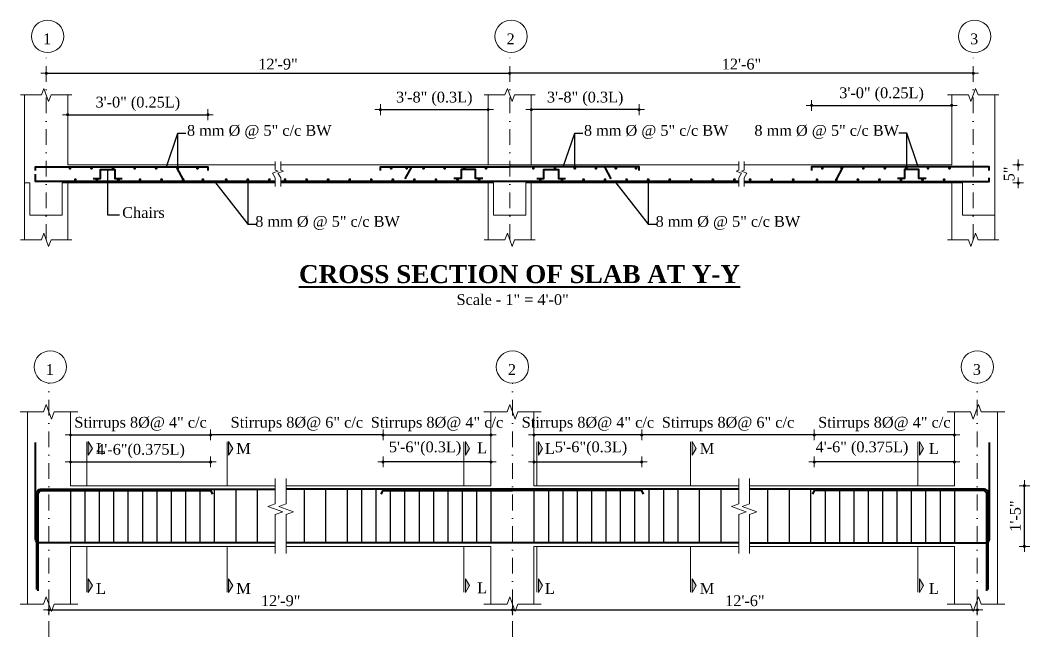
# Model space of a CAD drawing. Header units: inches. Extents: x 897 to 49934, y -34925 to -18564.
# Drawn here: x 25484 to 26046, y -24778 to -24435 of the extents above; entities that cross this region are included whole.
import ezdxf

# ---------------------------------------------------------------- set-up
doc = ezdxf.new("R2010")
doc.units = ezdxf.units.IN
doc.header["$LTSCALE"] = 35
doc.header["$MEASUREMENT"] = 0
doc.header["$PDMODE"] = 34
doc.linetypes.add('DASHDOTX2', pattern=[2, 1, -0.5, 0, -0.5])
for name, color, linetype, lineweight in [('SES-CENTRE', 8, 'DASHDOTX2', 13), ('SES-DIMENSION', 142, 'Continuous', 13), ('SES-HACTH', 8, 'Continuous', 13), ('SES-Leader', 2, 'Continuous', 15), ('SES-REBARS', 1, 'Continuous', 40), ('SES-SLAB OUTLINE', 4, 'Continuous', 18), ('SES-TEXT', 3, 'Continuous', 20), ('SES-TitleText', 7, 'Continuous', 40)]:
    doc.layers.add(name, color=color, linetype=linetype, lineweight=lineweight)
doc.layers.add('SES-STIRRUP', color=10, linetype='Continuous')
doc.styles.add('SES-ARAIL', font='times.ttf', dxfattribs={"height": 6})
doc.styles.add('SES-Title Text', font='times.ttf', dxfattribs={"height": 10})
doc.dimstyles.new('1.4', dxfattribs={"dimscale": 0, "dimtxt": 6, "dimasz": 0.5, "dimexe": 2, "dimexo": 9, "dimgap": 2, "dimtad": 1, "dimdec": 0, "dimlfac": 0.5, "dimzin": 3, "dimdsep": 46, "dimlunit": 4, "dimtxsty": 'SES-ARAIL', "dimblk": 'DIM', "dimcen": 3, "dimdle": 3, "dimse1": 1, "dimse2": 1, "dimclrd": 256, "dimclre": 256, "dimclrt": 7, "dimadec": 1, "dimazin": 2, "dimtfac": 1, "dimtdec": 0, "dimtix": 1, "dimtofl": 0, "dimtmove": 2, "dimatfit": 3, "dimldrblk": 'arrow', "dimfxl": 2, "dimfrac": 2, "dimtolj": 2, "dimtzin": 0, "dimarcsym": 0})

# ---------------------------------------------------------------- blocks, each defined once
blk = doc.blocks.new('DIM')
at = {"layer": 'SES-DIMENSION'}
h = blk.add_hatch(color=256, dxfattribs=at)
h.paths.add_polyline_path([(0, 1.284), (0, 0), (1.284, 0, 0.414214)])
h.paths.add_polyline_path([(1.284, 0), (0, 0), (0, -1.284, 0.414214)])
h.paths.add_polyline_path([(0, 0), (-1.284, 0, 0.414214), (0, -1.284)])
h.paths.add_polyline_path([(0, 1.284, 0.414214), (-1.284, 0), (0, 0)])
for p, q in [((0, 6), (0, -6)), ((-6, 0), (6, 0))]:
    blk.add_line(p, q, dxfattribs=at)
blk.add_circle((0, 0), 1.284, dxfattribs=at)
blk = doc.blocks.new('*D289')
at = {"layer": 'Defpoints', "color": 0, "ltscale": 10, "transparency": 16777216}
for p in [(25590, -24680.81), (25512, -24701.53), (25590, -24704.28)]:
    blk.add_point(p, dxfattribs=at)
at = {"layer": 'SES-DIMENSION', "lineweight": -2, "ltscale": 10, "transparency": 16777216}
blk.add_line((25512.5, -24680.81), (25589.5, -24680.81), dxfattribs=at)
at = {"layer": 'SES-DIMENSION', "lineweight": -2, "ltscale": 10, "transparency": 16777216, "xscale": 0.5, "yscale": 0.5, "zscale": 0.5, "rotation": 180}
blk.add_blockref('DIM', (25512, -24680.81), dxfattribs=at)
at = {"layer": 'SES-DIMENSION', "lineweight": -2, "ltscale": 10, "transparency": 16777216, "xscale": 0.5, "yscale": 0.5, "zscale": 0.5}
blk.add_blockref('DIM', (25590, -24680.81), dxfattribs=at)
at = {"layer": 'SES-DIMENSION', "color": 7, "ltscale": 10, "transparency": 16777216, "insert": (25551, -24674.79), "char_height": 6, "attachment_point": 5, "style": 'SES-ARAIL'}
blk.add_mtext('\\A2;4\'-6"(0.375L)', dxfattribs=at)
blk = doc.blocks.new('arrow')
at = {"layer": 'SES-DIMENSION'}
blk.add_lwpolyline([(1.2, 0, 0, 2.1, 0), (-2.3, 0, 0, 0, 0), (1.2, 0, 0, 0, 0)], format="xyseb", dxfattribs=at)
blk = doc.blocks.new('*D290')
at = {"layer": 'Defpoints', "color": 0, "ltscale": 10, "transparency": 16777216}
for p in [(25590, -24665.77), (25512, -24677.75), (25590, -24682.31)]:
    blk.add_point(p, dxfattribs=at)
at = {"layer": 'SES-DIMENSION', "lineweight": -2, "ltscale": 10, "transparency": 16777216}
blk.add_line((25512.5, -24665.77), (25589.5, -24665.77), dxfattribs=at)
at = {"layer": 'SES-DIMENSION', "lineweight": -2, "ltscale": 10, "transparency": 16777216, "xscale": 0.5, "yscale": 0.5, "zscale": 0.5, "rotation": 180}
blk.add_blockref('DIM', (25512, -24665.77), dxfattribs=at)
at = {"layer": 'SES-DIMENSION', "lineweight": -2, "ltscale": 10, "transparency": 16777216, "xscale": 0.5, "yscale": 0.5, "zscale": 0.5}
blk.add_blockref('DIM', (25590, -24665.77), dxfattribs=at)
at = {"layer": 'SES-DIMENSION', "color": 7, "ltscale": 10, "transparency": 16777216, "insert": (25551, -24659.74), "char_height": 6, "attachment_point": 5, "style": 'SES-ARAIL'}
blk.add_mtext('\\A2;Stirrups 8%%C@ 4" c/c', dxfattribs=at)
blk = doc.blocks.new('*D291')
at = {"layer": 'Defpoints', "color": 0, "ltscale": 10, "transparency": 16777216}
for p in [(25686, -24680.81), (25686, -24696.83), (25746, -24701.53)]:
    blk.add_point(p, dxfattribs=at)
at = {"layer": 'SES-DIMENSION', "lineweight": -2, "ltscale": 10, "transparency": 16777216}
blk.add_line((25745.5, -24680.81), (25686.5, -24680.81), dxfattribs=at)
at = {"layer": 'SES-DIMENSION', "lineweight": -2, "ltscale": 10, "transparency": 16777216, "xscale": 0.5, "yscale": 0.5, "zscale": 0.5, "rotation": 180}
blk.add_blockref('DIM', (25686, -24680.81), dxfattribs=at)
at = {"layer": 'SES-DIMENSION', "lineweight": -2, "ltscale": 10, "transparency": 16777216, "xscale": 0.5, "yscale": 0.5, "zscale": 0.5}
blk.add_blockref('DIM', (25746, -24680.81), dxfattribs=at)
at = {"layer": 'SES-DIMENSION', "color": 7, "ltscale": 10, "transparency": 16777216, "insert": (25709.37, -24673.45), "char_height": 6, "attachment_point": 5, "style": 'SES-ARAIL'}
blk.add_mtext('\\A2;5\'-6"(0.3L)', dxfattribs=at)
blk = doc.blocks.new('*D292')
at = {"layer": 'Defpoints', "color": 0, "ltscale": 10, "transparency": 16777216}
for p in [(25746, -24665.77), (25746, -24679.31), (25686, -24696.83)]:
    blk.add_point(p, dxfattribs=at)
at = {"layer": 'SES-DIMENSION', "lineweight": -2, "ltscale": 10, "transparency": 16777216}
blk.add_line((25686.5, -24665.77), (25745.5, -24665.77), dxfattribs=at)
at = {"layer": 'SES-DIMENSION', "lineweight": -2, "ltscale": 10, "transparency": 16777216, "xscale": 0.5, "yscale": 0.5, "zscale": 0.5, "rotation": 180}
blk.add_blockref('DIM', (25686, -24665.77), dxfattribs=at)
at = {"layer": 'SES-DIMENSION', "lineweight": -2, "ltscale": 10, "transparency": 16777216, "xscale": 0.5, "yscale": 0.5, "zscale": 0.5}
blk.add_blockref('DIM', (25746, -24665.77), dxfattribs=at)
at = {"layer": 'SES-DIMENSION', "color": 7, "ltscale": 10, "transparency": 16777216, "insert": (25716, -24659.74), "char_height": 6, "attachment_point": 5, "style": 'SES-ARAIL'}
blk.add_mtext('\\A2;Stirrups 8%%C@ 4" c/c', dxfattribs=at)
blk = doc.blocks.new('*D293')
at = {"layer": 'Defpoints', "color": 0, "ltscale": 10, "transparency": 16777216}
for p in [(25926, -24680.81), (25926, -24704.28), (26004, -24701.53)]:
    blk.add_point(p, dxfattribs=at)
at = {"layer": 'SES-DIMENSION', "lineweight": -2, "ltscale": 10, "transparency": 16777216}
blk.add_line((26003.5, -24680.81), (25926.5, -24680.81), dxfattribs=at)
at = {"layer": 'SES-DIMENSION', "lineweight": -2, "ltscale": 10, "transparency": 16777216, "xscale": 0.5, "yscale": 0.5, "zscale": 0.5, "rotation": 180}
blk.add_blockref('DIM', (25926, -24680.81), dxfattribs=at)
at = {"layer": 'SES-DIMENSION', "lineweight": -2, "ltscale": 10, "transparency": 16777216, "xscale": 0.5, "yscale": 0.5, "zscale": 0.5}
blk.add_blockref('DIM', (26004, -24680.81), dxfattribs=at)
at = {"layer": 'SES-DIMENSION', "color": 7, "ltscale": 10, "transparency": 16777216, "insert": (25952.57, -24673.45), "char_height": 6, "attachment_point": 5, "style": 'SES-ARAIL'}
blk.add_mtext('\\A2;4\'-6" (0.375L)', dxfattribs=at)
blk = doc.blocks.new('*D294')
at = {"layer": 'Defpoints', "color": 0, "ltscale": 10, "transparency": 16777216}
for p in [(25926, -24665.77), (26004, -24677.75), (25926, -24682.31)]:
    blk.add_point(p, dxfattribs=at)
at = {"layer": 'SES-DIMENSION', "lineweight": -2, "ltscale": 10, "transparency": 16777216}
blk.add_line((26003.5, -24665.77), (25926.5, -24665.77), dxfattribs=at)
at = {"layer": 'SES-DIMENSION', "lineweight": -2, "ltscale": 10, "transparency": 16777216, "xscale": 0.5, "yscale": 0.5, "zscale": 0.5, "rotation": 180}
blk.add_blockref('DIM', (25926, -24665.77), dxfattribs=at)
at = {"layer": 'SES-DIMENSION', "lineweight": -2, "ltscale": 10, "transparency": 16777216, "xscale": 0.5, "yscale": 0.5, "zscale": 0.5}
blk.add_blockref('DIM', (26004, -24665.77), dxfattribs=at)
at = {"layer": 'SES-DIMENSION', "color": 7, "ltscale": 10, "transparency": 16777216, "insert": (25965, -24659.74), "char_height": 6, "attachment_point": 5, "style": 'SES-ARAIL'}
blk.add_mtext('\\A2;Stirrups 8%%C@ 4" c/c', dxfattribs=at)
blk = doc.blocks.new('*D295')
at = {"layer": 'Defpoints', "color": 0, "ltscale": 10, "transparency": 16777216}
for p in [(25830, -24680.81), (25830, -24696.83), (25770, -24701.53)]:
    blk.add_point(p, dxfattribs=at)
at = {"layer": 'SES-DIMENSION', "lineweight": -2, "ltscale": 10, "transparency": 16777216}
blk.add_line((25770.5, -24680.81), (25829.5, -24680.81), dxfattribs=at)
at = {"layer": 'SES-DIMENSION', "lineweight": -2, "ltscale": 10, "transparency": 16777216, "xscale": 0.5, "yscale": 0.5, "zscale": 0.5, "rotation": 180}
blk.add_blockref('DIM', (25770, -24680.81), dxfattribs=at)
at = {"layer": 'SES-DIMENSION', "lineweight": -2, "ltscale": 10, "transparency": 16777216, "xscale": 0.5, "yscale": 0.5, "zscale": 0.5}
blk.add_blockref('DIM', (25830, -24680.81), dxfattribs=at)
at = {"layer": 'SES-DIMENSION', "color": 7, "ltscale": 10, "transparency": 16777216, "insert": (25801.75, -24673.45), "char_height": 6, "attachment_point": 5, "style": 'SES-ARAIL'}
blk.add_mtext('\\A2;5\'-6"(0.3L)', dxfattribs=at)
blk = doc.blocks.new('*D296')
at = {"layer": 'Defpoints', "color": 0, "ltscale": 10, "transparency": 16777216}
for p in [(25830, -24665.77), (25926, -24682.31), (25830, -24696.83)]:
    blk.add_point(p, dxfattribs=at)
at = {"layer": 'SES-DIMENSION', "lineweight": -2, "ltscale": 10, "transparency": 16777216}
blk.add_line((25925.5, -24665.77), (25830.5, -24665.77), dxfattribs=at)
at = {"layer": 'SES-DIMENSION', "lineweight": -2, "ltscale": 10, "transparency": 16777216, "xscale": 0.5, "yscale": 0.5, "zscale": 0.5, "rotation": 180}
blk.add_blockref('DIM', (25830, -24665.77), dxfattribs=at)
at = {"layer": 'SES-DIMENSION', "lineweight": -2, "ltscale": 10, "transparency": 16777216, "xscale": 0.5, "yscale": 0.5, "zscale": 0.5}
blk.add_blockref('DIM', (25926, -24665.77), dxfattribs=at)
at = {"layer": 'SES-DIMENSION', "color": 7, "ltscale": 10, "transparency": 16777216, "insert": (25878, -24659.74), "char_height": 6, "attachment_point": 5, "style": 'SES-ARAIL'}
blk.add_mtext('\\A2;Stirrups 8%%C@ 6" c/c', dxfattribs=at)
blk = doc.blocks.new('*D297')
at = {"layer": 'Defpoints', "color": 0, "ltscale": 10, "transparency": 16777216}
for p in [(25770, -24665.77), (25770, -24679.31), (25830, -24696.83)]:
    blk.add_point(p, dxfattribs=at)
at = {"layer": 'SES-DIMENSION', "lineweight": -2, "ltscale": 10, "transparency": 16777216}
blk.add_line((25829.5, -24665.77), (25770.5, -24665.77), dxfattribs=at)
at = {"layer": 'SES-DIMENSION', "lineweight": -2, "ltscale": 10, "transparency": 16777216, "xscale": 0.5, "yscale": 0.5, "zscale": 0.5, "rotation": 180}
blk.add_blockref('DIM', (25770, -24665.77), dxfattribs=at)
at = {"layer": 'SES-DIMENSION', "lineweight": -2, "ltscale": 10, "transparency": 16777216, "xscale": 0.5, "yscale": 0.5, "zscale": 0.5}
blk.add_blockref('DIM', (25830, -24665.77), dxfattribs=at)
at = {"layer": 'SES-DIMENSION', "color": 7, "ltscale": 10, "transparency": 16777216, "insert": (25800, -24659.74), "char_height": 6, "attachment_point": 5, "style": 'SES-ARAIL'}
blk.add_mtext('\\A2;Stirrups 8%%C@ 4" c/c', dxfattribs=at)
blk = doc.blocks.new('*D298')
at = {"layer": 'Defpoints', "color": 0, "ltscale": 10, "transparency": 16777216}
for p in [(26038.75, -24694.08), (26042.98, -24694.08), (26038.75, -24727.88)]:
    blk.add_point(p, dxfattribs=at)
at = {"layer": 'SES-DIMENSION', "lineweight": -2, "ltscale": 10, "transparency": 16777216}
blk.add_line((26042.98, -24727.38), (26042.98, -24694.58), dxfattribs=at)
at = {"layer": 'SES-DIMENSION', "lineweight": -2, "ltscale": 10, "transparency": 16777216, "xscale": 0.5, "yscale": 0.5, "zscale": 0.5}
for p, rotation in [((26042.98, -24694.08), 90), ((26042.98, -24727.88), 270)]:
    blk.add_blockref('DIM', p, dxfattribs=dict(at, rotation=rotation))
at = {"layer": 'SES-DIMENSION', "color": 7, "ltscale": 10, "transparency": 16777216, "insert": (26037.93, -24710.98), "char_height": 6, "attachment_point": 5, "rotation": 90, "style": 'SES-ARAIL'}
blk.add_mtext('\\A2;1\'-5"', dxfattribs=at)
blk = doc.blocks.new('*D299')
at = {"layer": 'Defpoints', "color": 0, "ltscale": 10, "transparency": 16777216}
for p in [(25758, -24763.21), (26016.77, -24763.21), (26016.77, -24763.21)]:
    blk.add_point(p, dxfattribs=at)
at = {"layer": 'SES-DIMENSION', "lineweight": -2, "ltscale": 10, "transparency": 16777216}
blk.add_line((25758.5, -24763.21), (26016.27, -24763.21), dxfattribs=at)
at = {"layer": 'SES-DIMENSION', "lineweight": -2, "ltscale": 10, "transparency": 16777216, "xscale": 0.5, "yscale": 0.5, "zscale": 0.5, "rotation": 180}
blk.add_blockref('DIM', (25758, -24763.21), dxfattribs=at)
at = {"layer": 'SES-DIMENSION', "lineweight": -2, "ltscale": 10, "transparency": 16777216, "xscale": 0.5, "yscale": 0.5, "zscale": 0.5}
blk.add_blockref('DIM', (26016.77, -24763.21), dxfattribs=at)
at = {"layer": 'SES-DIMENSION', "color": 7, "ltscale": 10, "transparency": 16777216, "insert": (25887.38, -24758.16), "char_height": 6, "attachment_point": 5, "style": 'SES-ARAIL'}
blk.add_mtext('\\A2;12\'-6"', dxfattribs=at)
blk = doc.blocks.new('*D300')
at = {"layer": 'Defpoints', "color": 0, "ltscale": 10, "transparency": 16777216}
for p in [(25590, -24665.77), (25686, -24683.81), (25590, -24704.28)]:
    blk.add_point(p, dxfattribs=at)
at = {"layer": 'SES-DIMENSION', "lineweight": -2, "ltscale": 10, "transparency": 16777216}
blk.add_line((25685.5, -24665.77), (25590.5, -24665.77), dxfattribs=at)
at = {"layer": 'SES-DIMENSION', "lineweight": -2, "ltscale": 10, "transparency": 16777216, "xscale": 0.5, "yscale": 0.5, "zscale": 0.5, "rotation": 180}
blk.add_blockref('DIM', (25590, -24665.77), dxfattribs=at)
at = {"layer": 'SES-DIMENSION', "lineweight": -2, "ltscale": 10, "transparency": 16777216, "xscale": 0.5, "yscale": 0.5, "zscale": 0.5}
blk.add_blockref('DIM', (25686, -24665.77), dxfattribs=at)
at = {"layer": 'SES-DIMENSION', "color": 7, "ltscale": 10, "transparency": 16777216, "insert": (25638, -24659.74), "char_height": 6, "attachment_point": 5, "style": 'SES-ARAIL'}
blk.add_mtext('\\A2;Stirrups 8%%C@ 6" c/c', dxfattribs=at)
blk = doc.blocks.new('*D301')
at = {"layer": 'Defpoints', "color": 0, "ltscale": 10, "transparency": 16777216}
for p in [(25500, -24763.21), (25758, -24762.11), (25758, -24763.21)]:
    blk.add_point(p, dxfattribs=at)
at = {"layer": 'SES-DIMENSION', "lineweight": -2, "ltscale": 10, "transparency": 16777216}
blk.add_line((25500.5, -24763.21), (25757.5, -24763.21), dxfattribs=at)
at = {"layer": 'SES-DIMENSION', "lineweight": -2, "ltscale": 10, "transparency": 16777216, "xscale": 0.5, "yscale": 0.5, "zscale": 0.5, "rotation": 180}
blk.add_blockref('DIM', (25500, -24763.21), dxfattribs=at)
at = {"layer": 'SES-DIMENSION', "lineweight": -2, "ltscale": 10, "transparency": 16777216, "xscale": 0.5, "yscale": 0.5, "zscale": 0.5}
blk.add_blockref('DIM', (25758, -24763.21), dxfattribs=at)
at = {"layer": 'SES-DIMENSION', "color": 7, "ltscale": 10, "transparency": 16777216, "insert": (25629, -24758.15), "char_height": 6, "attachment_point": 5, "style": 'SES-ARAIL'}
blk.add_mtext('\\A2;12\'-9"', dxfattribs=at)
blk = doc.blocks.new('*D385')
at = {"layer": 'Defpoints', "color": 0, "ltscale": 10, "transparency": 16777216}
for p in [(25756.49, -24464.44), (25498.49, -24547.6), (25756.49, -24554.28)]:
    blk.add_point(p, dxfattribs=at)
at = {"layer": 'SES-DIMENSION', "lineweight": -2, "ltscale": 10, "transparency": 16777216}
blk.add_line((25498.99, -24464.44), (25755.99, -24464.44), dxfattribs=at)
at = {"layer": 'SES-DIMENSION', "lineweight": -2, "ltscale": 10, "transparency": 16777216, "xscale": 0.5, "yscale": 0.5, "zscale": 0.5, "rotation": 180}
blk.add_blockref('DIM', (25498.49, -24464.44), dxfattribs=at)
at = {"layer": 'SES-DIMENSION', "lineweight": -2, "ltscale": 10, "transparency": 16777216, "xscale": 0.5, "yscale": 0.5, "zscale": 0.5}
blk.add_blockref('DIM', (25756.49, -24464.44), dxfattribs=at)
at = {"layer": 'SES-DIMENSION', "color": 7, "ltscale": 10, "transparency": 16777216, "insert": (25627.49, -24459.38), "char_height": 6, "attachment_point": 5, "style": 'SES-ARAIL'}
blk.add_mtext('\\A2;12\'-9"', dxfattribs=at)
blk = doc.blocks.new('*D386')
at = {"layer": 'Defpoints', "color": 0, "ltscale": 10, "transparency": 16777216}
for p in [(25756.49, -24464.44), (26014.49, -24547.6), (25756.49, -24554.28)]:
    blk.add_point(p, dxfattribs=at)
at = {"layer": 'SES-DIMENSION', "lineweight": -2, "ltscale": 10, "transparency": 16777216}
blk.add_line((26013.99, -24464.44), (25756.99, -24464.44), dxfattribs=at)
at = {"layer": 'SES-DIMENSION', "lineweight": -2, "ltscale": 10, "transparency": 16777216, "xscale": 0.5, "yscale": 0.5, "zscale": 0.5, "rotation": 180}
blk.add_blockref('DIM', (25756.49, -24464.44), dxfattribs=at)
at = {"layer": 'SES-DIMENSION', "lineweight": -2, "ltscale": 10, "transparency": 16777216, "xscale": 0.5, "yscale": 0.5, "zscale": 0.5}
blk.add_blockref('DIM', (26014.49, -24464.44), dxfattribs=at)
at = {"layer": 'SES-DIMENSION', "color": 7, "ltscale": 10, "transparency": 16777216, "insert": (25885.49, -24459.38), "char_height": 6, "attachment_point": 5, "style": 'SES-ARAIL'}
blk.add_mtext('\\A2;12\'-6"', dxfattribs=at)
blk = doc.blocks.new('*D387')
at = {"layer": 'Defpoints', "color": 0, "ltscale": 10, "transparency": 16777216}
for p in [(26030.57, -24515.51), (26039.53, -24515.51), (26030.57, -24525.51)]:
    blk.add_point(p, dxfattribs=at)
at = {"layer": 'SES-DIMENSION', "lineweight": -2, "ltscale": 10, "transparency": 16777216}
for p, q in [((26039.53, -24515.01), (26039.53, -24514.51)), ((26039.53, -24526.01), (26039.53, -24526.51))]:
    blk.add_line(p, q, dxfattribs=at)
at = {"layer": 'SES-DIMENSION', "lineweight": -2, "ltscale": 10, "transparency": 16777216, "xscale": 0.5, "yscale": 0.5, "zscale": 0.5}
for p, rotation in [((26039.53, -24515.51), 270), ((26039.53, -24525.51), 90)]:
    blk.add_blockref('DIM', p, dxfattribs=dict(at, rotation=rotation))
at = {"layer": 'SES-DIMENSION', "color": 7, "ltscale": 10, "transparency": 16777216, "insert": (26034.48, -24520.51), "char_height": 6, "attachment_point": 5, "rotation": 90, "style": 'SES-ARAIL'}
blk.add_mtext('\\A2;5"', dxfattribs=at)
blk = doc.blocks.new('*D388')
at = {"layer": 'Defpoints', "color": 0, "ltscale": 10, "transparency": 16777216}
for p in [(25744.49, -24484.72), (25684.49, -24516.51), (25744.49, -24515.51)]:
    blk.add_point(p, dxfattribs=at)
at = {"layer": 'SES-DIMENSION', "lineweight": -2, "ltscale": 10, "transparency": 16777216}
blk.add_line((25684.99, -24484.72), (25743.99, -24484.72), dxfattribs=at)
at = {"layer": 'SES-DIMENSION', "lineweight": -2, "ltscale": 10, "transparency": 16777216, "xscale": 0.5, "yscale": 0.5, "zscale": 0.5, "rotation": 180}
blk.add_blockref('DIM', (25684.49, -24484.72), dxfattribs=at)
at = {"layer": 'SES-DIMENSION', "lineweight": -2, "ltscale": 10, "transparency": 16777216, "xscale": 0.5, "yscale": 0.5, "zscale": 0.5}
blk.add_blockref('DIM', (25744.49, -24484.72), dxfattribs=at)
at = {"layer": 'SES-DIMENSION', "color": 7, "ltscale": 10, "transparency": 16777216, "insert": (25714.49, -24478.7), "char_height": 6, "attachment_point": 5, "style": 'SES-ARAIL'}
blk.add_mtext('\\A2;3\'-8" (0.3L)', dxfattribs=at)
blk = doc.blocks.new('*D389')
at = {"layer": 'Defpoints', "color": 0, "ltscale": 10, "transparency": 16777216}
for p in [(25768.49, -24484.72), (25768.49, -24515.51), (25828.49, -24516.51)]:
    blk.add_point(p, dxfattribs=at)
at = {"layer": 'SES-DIMENSION', "lineweight": -2, "ltscale": 10, "transparency": 16777216}
blk.add_line((25827.99, -24484.72), (25768.99, -24484.72), dxfattribs=at)
at = {"layer": 'SES-DIMENSION', "lineweight": -2, "ltscale": 10, "transparency": 16777216, "xscale": 0.5, "yscale": 0.5, "zscale": 0.5, "rotation": 180}
blk.add_blockref('DIM', (25768.49, -24484.72), dxfattribs=at)
at = {"layer": 'SES-DIMENSION', "lineweight": -2, "ltscale": 10, "transparency": 16777216, "xscale": 0.5, "yscale": 0.5, "zscale": 0.5}
blk.add_blockref('DIM', (25828.49, -24484.72), dxfattribs=at)
at = {"layer": 'SES-DIMENSION', "color": 7, "ltscale": 10, "transparency": 16777216, "insert": (25798.49, -24478.7), "char_height": 6, "attachment_point": 5, "style": 'SES-ARAIL'}
blk.add_mtext('\\A2;3\'-8" (0.3L)', dxfattribs=at)
blk = doc.blocks.new('*D390')
at = {"layer": 'Defpoints', "color": 0, "ltscale": 10, "transparency": 16777216}
for p in [(25588.49, -24487.52), (25588.49, -24511.53), (25510.49, -24515.51)]:
    blk.add_point(p, dxfattribs=at)
at = {"layer": 'SES-DIMENSION', "lineweight": -2, "ltscale": 10, "transparency": 16777216}
blk.add_line((25510.99, -24487.52), (25587.99, -24487.52), dxfattribs=at)
at = {"layer": 'SES-DIMENSION', "lineweight": -2, "ltscale": 10, "transparency": 16777216, "xscale": 0.5, "yscale": 0.5, "zscale": 0.5, "rotation": 180}
blk.add_blockref('DIM', (25510.49, -24487.52), dxfattribs=at)
at = {"layer": 'SES-DIMENSION', "lineweight": -2, "ltscale": 10, "transparency": 16777216, "xscale": 0.5, "yscale": 0.5, "zscale": 0.5}
blk.add_blockref('DIM', (25588.49, -24487.52), dxfattribs=at)
at = {"layer": 'SES-DIMENSION', "color": 7, "ltscale": 10, "transparency": 16777216, "insert": (25549.49, -24481.49), "char_height": 6, "attachment_point": 5, "style": 'SES-ARAIL'}
blk.add_mtext('\\A2;3\'-0" (0.25L)', dxfattribs=at)
blk = doc.blocks.new('*D391')
at = {"layer": 'Defpoints', "color": 0, "ltscale": 10, "transparency": 16777216}
for p in [(26002.49, -24482.34), (26002.49, -24511.53), (25924.49, -24515.51)]:
    blk.add_point(p, dxfattribs=at)
at = {"layer": 'SES-DIMENSION', "lineweight": -2, "ltscale": 10, "transparency": 16777216}
blk.add_line((25924.99, -24482.34), (26001.99, -24482.34), dxfattribs=at)
at = {"layer": 'SES-DIMENSION', "lineweight": -2, "ltscale": 10, "transparency": 16777216, "xscale": 0.5, "yscale": 0.5, "zscale": 0.5, "rotation": 180}
blk.add_blockref('DIM', (25924.49, -24482.34), dxfattribs=at)
at = {"layer": 'SES-DIMENSION', "lineweight": -2, "ltscale": 10, "transparency": 16777216, "xscale": 0.5, "yscale": 0.5, "zscale": 0.5}
blk.add_blockref('DIM', (26002.49, -24482.34), dxfattribs=at)
at = {"layer": 'SES-DIMENSION', "color": 7, "ltscale": 10, "transparency": 16777216, "insert": (25963.49, -24476.32), "char_height": 6, "attachment_point": 5, "style": 'SES-ARAIL'}
blk.add_mtext('\\A2;3\'-0" (0.25L)', dxfattribs=at)

msp = doc.modelspace()

# ---------------------------------------------------------------- hatches: boundary and pattern name
at = {"layer": 'SES-HACTH', "ltscale": 10}
for points in [[(25521.91, -24669.53), (25521.91, -24677.03), (25524.22, -24673.28)], [(25599.99, -24669.53), (25599.99, -24677.03), (25602.3, -24673.28)], [(25731.8, -24669.53), (25731.8, -24677.03), (25734.11, -24673.28)], [(25772.46, -24669.53), (25772.46, -24677.03), (25774.77, -24673.28)], [(25857.99, -24669.53), (25857.99, -24677.03), (25860.3, -24673.28)], [(25984.5, -24669.53), (25984.5, -24677.03), (25986.81, -24673.28)], [(25521.91, -24753.47), (25521.91, -24745.97), (25524.22, -24749.72)], [(25599.99, -24753.47), (25599.99, -24745.97), (25602.3, -24749.72)], [(25731.8, -24753.47), (25731.8, -24745.97), (25734.11, -24749.72)], [(25772.46, -24753.47), (25772.46, -24745.97), (25774.77, -24749.72)], [(25857.99, -24753.47), (25857.99, -24745.97), (25860.3, -24749.72)], [(25984.5, -24753.47), (25984.5, -24745.97), (25986.81, -24749.72)]]:
    msp.add_hatch(color=256, dxfattribs=at).paths.add_polyline_path(points)

# ---------------------------------------------------------------- linework, layer by layer
at = {"layer": 'SES-CENTRE', "ltscale": 0.25}
for p, q in [((25498.49, -24557.16), (25498.49, -24452.9)), ((25756.49, -24557.16), (25756.49, -24452.9)), ((26014.49, -24557.16), (26014.49, -24452.9)), ((25500, -24778.2), (25500, -24636.96)), ((25758, -24778.2), (25758, -24636.96)), ((26016.77, -24778.2), (26016.77, -24636.96))]:
    msp.add_line(p, q, dxfattribs=at)
at = {"layer": 'SES-DIMENSION', "ltscale": 10}
for p, q in [((25521.05, -24694.08), (25521.05, -24669.58)), ((25599.13, -24694.08), (25599.13, -24669.58)), ((25730.94, -24694.08), (25730.94, -24669.58)), ((25771.61, -24694.08), (25771.61, -24669.58)), ((25857.13, -24694.08), (25857.13, -24669.58)), ((25983.65, -24694.08), (25983.65, -24669.58)), ((25521.05, -24753.42), (25521.05, -24727.88)), ((25599.13, -24753.42), (25599.13, -24727.88)), ((25730.94, -24753.42), (25730.94, -24727.88)), ((25771.61, -24753.42), (25771.61, -24727.88)), ((25857.13, -24753.42), (25857.13, -24727.88)), ((25983.65, -24753.42), (25983.65, -24727.88))]:
    msp.add_line(p, q, dxfattribs=at)
for points in [[(25521.91, -24677.03), (25521.91, -24669.53), (25524.22, -24673.28), (25521.91, -24677.03)], [(25599.99, -24677.03), (25599.99, -24669.53), (25602.3, -24673.28), (25599.99, -24677.03)], [(25731.8, -24677.03), (25731.8, -24669.53), (25734.11, -24673.28), (25731.8, -24677.03)], [(25772.46, -24677.03), (25772.46, -24669.53), (25774.77, -24673.28), (25772.46, -24677.03)], [(25857.99, -24677.03), (25857.99, -24669.53), (25860.3, -24673.28), (25857.99, -24677.03)], [(25984.5, -24677.03), (25984.5, -24669.53), (25986.81, -24673.28), (25984.5, -24677.03)]]:
    msp.add_lwpolyline(points, dxfattribs=at)
at = {"layer": 'SES-DIMENSION', "linetype": 'Continuous', "ltscale": 10}
for centre in [(25499.26, -24443.9), (25757.26, -24443.9), (26015.26, -24443.9), (25500.77, -24627.96), (25758, -24627.96), (26016.77, -24627.96)]:
    msp.add_circle(centre, 9, dxfattribs=at)
at = {"layer": 'SES-REBARS', "ltscale": 10}
for p, q in [((25570.9, -24516.51), (25575.13, -24524.51)), ((25701.74, -24516.51), (25698.19, -24523.21)), ((25809.28, -24516.51), (25812.82, -24523.21)), ((25941.92, -24516.51), (25937.98, -24523.96)), ((25883.99, -24524.72), (25628.99, -24524.72)), ((25884, -24696.08), (25632, -24696.08)), ((25884, -24725.88), (25632, -24725.88))]:
    msp.add_line(p, q, dxfattribs=at)
for points in [[(25492.49, -24518.51), (25492.49, -24516.51), (25588.49, -24516.51), (25588.49, -24518.51)], [(25492.49, -24516.51), (25498.49, -24516.51)], [(25524.7, -24523.03), (25528.7, -24523.03), (25528.7, -24518.03), (25536.7, -24518.03), (25536.7, -24523.03), (25540.7, -24523.03)], [(25684.49, -24518.51), (25684.49, -24516.51), (25756.49, -24516.51)], [(25741.43, -24523.03), (25737.43, -24523.03), (25737.43, -24518.03), (25729.43, -24518.03), (25729.43, -24523.03), (25725.43, -24523.03)], [(25828.49, -24518.51), (25828.49, -24516.51), (25756.49, -24516.51)], [(25771.56, -24523.03), (25775.56, -24523.03), (25775.56, -24518.03), (25783.56, -24518.03), (25783.56, -24523.03), (25787.56, -24523.03)], [(26023.29, -24518.51), (26023.29, -24516.51), (25924.49, -24516.51), (25924.49, -24518.51)], [(25988.29, -24523.03), (25984.29, -24523.03), (25984.29, -24518.03), (25976.29, -24518.03), (25976.29, -24523.03), (25972.29, -24523.03)], [(25625.99, -24524.72), (25492.49, -24524.72), (25492.49, -24520.72)], [(25498.49, -24524.72), (25492.49, -24524.72)], [(25886.99, -24524.72), (26023.29, -24524.72), (26023.29, -24522.72)], [(25512, -24696.08), (25626, -24696.08)], [(25512, -24696.83), (25590, -24696.83), (25590.96, -24698.83)], [(25684.96, -24698.83), (25686, -24696.83), (25758, -24696.83)], [(25831.04, -24698.83), (25830, -24696.83), (25758, -24696.83)], [(26020.74, -24696.08), (25890, -24696.08)], [(26019.99, -24696.83), (25926, -24696.83), (25925.05, -24698.83)], [(25626, -24725.88), (25512, -24725.88)], [(25890, -24725.88), (26022, -24725.88)]]:
    msp.add_lwpolyline(points, dxfattribs=at)
at = {"layer": 'SES-REBARS', "ltscale": 10, "const_width": 0.8}
for points in [[(25511.7, -24516.91, -1), (25511.7, -24517.71, -1)], [(25523.7, -24516.91, -1), (25523.7, -24517.71, -1)], [(25535.7, -24516.91, -1), (25535.7, -24517.71, -1)], [(25547.7, -24516.91, -1), (25547.7, -24517.71, -1)], [(25559.7, -24516.91, -1), (25559.7, -24517.71, -1)], [(25571.7, -24516.91, -1), (25571.7, -24517.71, -1)], [(25582.67, -24516.91, -1), (25582.67, -24517.71, -1)], [(25690.51, -24516.91, 1), (25690.51, -24517.71, 1)], [(25699.16, -24516.91, 1), (25699.16, -24517.71, 1)], [(25708.52, -24516.91, 1), (25708.52, -24517.71, 1)], [(25720.27, -24516.91, 1), (25720.27, -24517.71, 1)], [(25731.33, -24516.91, 1), (25731.33, -24517.71, 1)], [(25743.33, -24516.91, 1), (25743.33, -24517.71, 1)], [(25769.66, -24516.91, -1), (25769.66, -24517.71, -1)], [(25781.66, -24516.91, -1), (25781.66, -24517.71, -1)], [(25792.72, -24516.91, -1), (25792.72, -24517.71, -1)], [(25804.47, -24516.91, -1), (25804.47, -24517.71, -1)], [(25815.58, -24516.91, -1), (25815.58, -24517.71, -1)], [(25826.82, -24516.91, -1), (25826.82, -24517.71, -1)], [(25930.53, -24516.91, 1), (25930.53, -24517.71, 1)], [(25941.29, -24516.91, 1), (25941.29, -24517.71, 1)], [(25953.29, -24516.91, 1), (25953.29, -24517.71, 1)], [(25965.29, -24516.91, 1), (25965.29, -24517.71, 1)], [(25977.29, -24516.91, 1), (25977.29, -24517.71, 1)], [(25989.29, -24516.91, 1), (25989.29, -24517.71, 1)], [(26001.29, -24516.91, 1), (26001.29, -24517.71, 1)], [(25514.7, -24524.1, 1), (25514.7, -24523.3, 1)], [(25526.7, -24524.1, 1), (25526.7, -24523.3, 1)], [(25538.7, -24524.1, 1), (25538.7, -24523.3, 1)], [(25550.7, -24524.1, 1), (25550.7, -24523.3, 1)], [(25562.7, -24524.1, 1), (25562.7, -24523.3, 1)], [(25574.7, -24524.1, 1), (25574.7, -24523.3, 1)], [(25585.67, -24524.1, 1), (25585.67, -24523.3, 1)], [(25598.7, -24524.1, 1), (25598.7, -24523.3, 1)], [(25610.7, -24524.1, 1), (25610.7, -24523.3, 1)], [(25622.7, -24524.1, 1), (25622.7, -24523.3, 1)], [(25631.43, -24524.1, -1), (25631.43, -24523.3, -1)], [(25643.43, -24524.1, -1), (25643.43, -24523.3, -1)], [(25655.43, -24524.1, -1), (25655.43, -24523.3, -1)], [(25667.43, -24524.1, -1), (25667.43, -24523.3, -1)], [(25679.43, -24524.1, -1), (25679.43, -24523.3, -1)], [(25691.43, -24524.1, -1), (25691.43, -24523.3, -1)], [(25703.43, -24524.1, -1), (25703.43, -24523.3, -1)], [(25715.43, -24524.1, -1), (25715.43, -24523.3, -1)], [(25727.43, -24524.1, -1), (25727.43, -24523.3, -1)], [(25739.43, -24524.1, -1), (25739.43, -24523.3, -1)], [(25773.56, -24524.1, 1), (25773.56, -24523.3, 1)], [(25785.56, -24524.1, 1), (25785.56, -24523.3, 1)], [(25797.56, -24524.1, 1), (25797.56, -24523.3, 1)], [(25809.56, -24524.1, 1), (25809.56, -24523.3, 1)], [(25821.56, -24524.1, 1), (25821.56, -24523.3, 1)], [(25833.56, -24524.1, 1), (25833.56, -24523.3, 1)], [(25845.56, -24524.1, 1), (25845.56, -24523.3, 1)], [(25857.56, -24524.1, 1), (25857.56, -24523.3, 1)], [(25869.56, -24524.1, 1), (25869.56, -24523.3, 1)], [(25881.56, -24524.1, 1), (25881.56, -24523.3, 1)], [(25890.29, -24524.1, -1), (25890.29, -24523.3, -1)], [(25902.29, -24524.1, -1), (25902.29, -24523.3, -1)], [(25914.29, -24524.1, -1), (25914.29, -24523.3, -1)], [(25927.53, -24524.1, -1), (25927.53, -24523.3, -1)], [(25938.29, -24524.1, -1), (25938.29, -24523.3, -1)], [(25950.29, -24524.1, -1), (25950.29, -24523.3, -1)], [(25962.29, -24524.1, -1), (25962.29, -24523.3, -1)], [(25974.29, -24524.1, -1), (25974.29, -24523.3, -1)], [(25986.29, -24524.1, -1), (25986.29, -24523.3, -1)], [(25998.29, -24524.1, -1), (25998.29, -24523.3, -1)]]:
    msp.add_lwpolyline(points, format="xyb", close=True, dxfattribs=at)
at = {"layer": 'SES-REBARS', "ltscale": 10}
for points in [[(25512, -24725.88), (25494.52, -24725.88, -0.414214), (25492.5, -24723.87), (25492.5, -24670.08)], [(26004, -24725.88), (26021.49, -24725.88, 0.414214), (26023.5, -24723.87), (26023.5, -24670.08)], [(25493.25, -24751.88), (25493.25, -24698.09, -0.414214), (25495.27, -24696.08), (25512, -24696.08)], [(25494, -24752.63), (25494, -24698.84, -0.414214), (25496.02, -24696.83), (25512, -24696.83)], [(26022.75, -24751.88), (26022.75, -24698.09, 0.414214), (26020.74, -24696.08), (26004, -24696.08)], [(26022, -24752.63), (26022, -24698.84, 0.414214), (26019.99, -24696.83), (26004, -24696.83)]]:
    msp.add_lwpolyline(points, format="xyb", dxfattribs=at)
at = {"layer": 'SES-SLAB OUTLINE', "ltscale": 10}
for p, q in [((25486.49, -24557.16), (25486.49, -24476.53)), ((25510.49, -24476.53), (25510.49, -24515.51)), ((25744.49, -24476.53), (25744.49, -24515.51)), ((25768.49, -24476.53), (25768.49, -24515.51)), ((26002.49, -24476.53), (26002.49, -24515.51)), ((26026.49, -24557.16), (26026.49, -24476.53)), ((25510.49, -24515.51), (25625.99, -24515.51)), ((25628.99, -24515.51), (25883.99, -24515.51)), ((26002.49, -24515.51), (25886.99, -24515.51)), ((25489.38, -24525.51), (25486.49, -24525.51)), ((25489.38, -24525.51), (25489.38, -24543.51)), ((25625.99, -24525.51), (25507.38, -24525.51)), ((25507.38, -24525.51), (25507.38, -24543.51)), ((25510.49, -24525.51), (25510.49, -24557.16)), ((25628.99, -24525.51), (25747.49, -24525.51)), ((25744.49, -24525.51), (25744.49, -24557.16)), ((25747.49, -24525.51), (25747.49, -24543.51)), ((25765.49, -24525.51), (25765.49, -24543.51)), ((25883.99, -24525.51), (25765.49, -24525.51)), ((25768.49, -24525.51), (25768.49, -24557.16)), ((25886.99, -24525.51), (26008.49, -24525.51)), ((26002.49, -24525.51), (26002.49, -24557.16)), ((26008.49, -24525.51), (26008.49, -24543.51)), ((25489.38, -24543.51), (25507.38, -24543.51)), ((25747.49, -24543.51), (25765.49, -24543.51)), ((26026.49, -24543.51), (26008.49, -24543.51)), ((25488, -24760.07), (25488, -24652.91)), ((25512, -24694.08), (25512, -24652.91)), ((25746, -24694.08), (25746, -24652.91)), ((25770, -24694.08), (25770, -24652.91)), ((26004, -24694.08), (26004, -24652.91)), ((26028, -24760.07), (26028, -24652.91)), ((25512, -24694.08), (25626, -24694.08)), ((25632, -24694.08), (25746, -24694.08)), ((25884, -24694.08), (25770, -24694.08)), ((26004, -24694.08), (25890, -24694.08)), ((25512, -24760.07), (25512, -24727.88)), ((25512, -24727.88), (25626, -24727.88)), ((25632, -24727.88), (25746, -24727.88)), ((25746, -24760.07), (25746, -24727.88)), ((25884, -24727.88), (25770, -24727.88)), ((25770, -24760.07), (25770, -24727.88)), ((26004, -24727.88), (25890, -24727.88)), ((26004, -24760.07), (26004, -24727.88))]:
    msp.add_line(p, q, dxfattribs=at)
for points in [[(25512.74, -24476.53), (25501.17, -24476.53), (25499.83, -24480.2), (25497.16, -24472.86), (25495.82, -24476.53), (25484.24, -24476.53)], [(25770.74, -24476.53), (25759.17, -24476.53), (25757.83, -24480.2), (25755.16, -24472.86), (25753.82, -24476.53), (25742.24, -24476.53)], [(26000.24, -24476.53), (26011.82, -24476.53), (26013.16, -24480.2), (26015.83, -24472.86), (26017.17, -24476.53), (26028.74, -24476.53)], [(25625.99, -24527.51), (25625.99, -24522.63), (25624.45, -24520.07), (25627.54, -24518.94), (25625.99, -24518.38), (25625.99, -24513.51)], [(25628.99, -24527.51), (25628.99, -24522.63), (25627.45, -24520.07), (25630.54, -24518.94), (25628.99, -24518.38), (25628.99, -24513.51)], [(25883.99, -24527.51), (25883.99, -24522.63), (25885.54, -24520.07), (25882.45, -24518.94), (25883.99, -24518.38), (25883.99, -24513.51)], [(25886.99, -24527.51), (25886.99, -24522.63), (25888.54, -24520.07), (25885.45, -24518.94), (25886.99, -24518.38), (25886.99, -24513.51)], [(25512.74, -24557.16), (25501.17, -24557.16), (25499.83, -24560.83), (25497.16, -24553.49), (25495.82, -24557.16), (25484.24, -24557.16)], [(25770.74, -24557.16), (25759.17, -24557.16), (25757.83, -24560.83), (25755.16, -24553.49), (25753.82, -24557.16), (25742.24, -24557.16)], [(26000.24, -24557.16), (26011.82, -24557.16), (26013.16, -24560.83), (26015.83, -24553.49), (26017.17, -24557.16), (26028.74, -24557.16)]]:
    msp.add_lwpolyline(points, dxfattribs=at)
at = {"layer": 'SES-SLAB OUTLINE', "linetype": 'Continuous', "ltscale": 10}
for points in [[(25516, -24652.91), (25503, -24652.91), (25501.5, -24657.03), (25498.5, -24648.79), (25497, -24652.91), (25484, -24652.91)], [(25774, -24652.91), (25761, -24652.91), (25759.5, -24657.03), (25756.5, -24648.79), (25755, -24652.91), (25742, -24652.91)], [(26000, -24652.91), (26013, -24652.91), (26014.5, -24657.03), (26017.5, -24648.79), (26019, -24652.91), (26032, -24652.91)], [(25626, -24690.08), (25626, -24704.08), (25621.88, -24705.58), (25630.12, -24708.58), (25626, -24710.08), (25626, -24731.88)], [(25632, -24690.08), (25632, -24704.08), (25627.88, -24705.58), (25636.12, -24708.58), (25632, -24710.08), (25632, -24731.88)], [(25884, -24690.08), (25884, -24704.08), (25879.88, -24705.58), (25888.12, -24708.58), (25884, -24710.08), (25884, -24731.88)], [(25890, -24690.08), (25890, -24704.08), (25885.88, -24705.58), (25894.12, -24708.58), (25890, -24710.08), (25890, -24731.88)], [(25516, -24760.07), (25503, -24760.07), (25501.5, -24764.19), (25498.5, -24755.95), (25497, -24760.07), (25484, -24760.07)], [(25774, -24760.07), (25761, -24760.07), (25759.5, -24764.19), (25756.5, -24755.95), (25755, -24760.07), (25742, -24760.07)], [(26000, -24760.07), (26013, -24760.07), (26014.5, -24764.19), (26017.5, -24755.95), (26019, -24760.07), (26032, -24760.07)]]:
    msp.add_lwpolyline(points, dxfattribs=at)
at = {"layer": 'SES-STIRRUP'}
for p, q in [((25512, -24695.68), (25512, -24726.28)), ((25520, -24695.68), (25520, -24726.28)), ((25528, -24695.68), (25528, -24726.28)), ((25536, -24695.68), (25536, -24726.28)), ((25544, -24695.68), (25544, -24726.28)), ((25552, -24695.68), (25552, -24726.28)), ((25560, -24695.68), (25560, -24726.28)), ((25568, -24695.68), (25568, -24726.28)), ((25576, -24695.68), (25576, -24726.28)), ((25584, -24695.68), (25584, -24726.28)), ((25592, -24695.68), (25592, -24726.28)), ((25604, -24695.68), (25604, -24726.28)), ((25616, -24695.68), (25616, -24726.28)), ((25642, -24695.68), (25642, -24726.28)), ((25654, -24695.68), (25654, -24726.28)), ((25666, -24695.68), (25666, -24726.28)), ((25674, -24695.68), (25674, -24726.28)), ((25682, -24695.68), (25682, -24726.28)), ((25690, -24695.68), (25690, -24726.28)), ((25698, -24695.68), (25698, -24726.28)), ((25706, -24695.68), (25706, -24726.28)), ((25714, -24695.68), (25714, -24726.28)), ((25722, -24695.68), (25722, -24726.28)), ((25730, -24695.68), (25730, -24726.28)), ((25738, -24695.68), (25738, -24726.28)), ((25746, -24695.68), (25746, -24726.28)), ((25770, -24695.68), (25770, -24726.28)), ((25778, -24695.68), (25778, -24726.28)), ((25786, -24695.68), (25786, -24726.28)), ((25794, -24695.68), (25794, -24726.28)), ((25802, -24695.68), (25802, -24726.28)), ((25810, -24695.68), (25810, -24726.28)), ((25818, -24695.68), (25818, -24726.28)), ((25826, -24695.68), (25826, -24726.28)), ((25834, -24695.68), (25834, -24726.28)), ((25842, -24695.68), (25842, -24726.28)), ((25850, -24695.68), (25850, -24726.28)), ((25862, -24695.68), (25862, -24726.28)), ((25874, -24695.68), (25874, -24726.28)), ((25900, -24695.68), (25900, -24726.28)), ((25912, -24695.68), (25912, -24726.28)), ((25924, -24695.68), (25924, -24726.28)), ((25932, -24695.68), (25932, -24726.28)), ((25940, -24695.68), (25940, -24726.28)), ((25948, -24695.68), (25948, -24726.28)), ((25956, -24695.68), (25956, -24726.28)), ((25964, -24695.68), (25964, -24726.28)), ((25972, -24695.68), (25972, -24726.28)), ((25980, -24695.68), (25980, -24726.28)), ((25988, -24695.68), (25988, -24726.28)), ((25996, -24695.68), (25996, -24726.28)), ((26004, -24695.68), (26004, -24726.28))]:
    msp.add_line(p, q, dxfattribs=at)
at = {"layer": 'SES-TEXT', "ltscale": 10}
for points in [[(25521.91, -24745.97), (25521.91, -24753.47), (25524.22, -24749.72), (25521.91, -24745.97)], [(25599.99, -24745.97), (25599.99, -24753.47), (25602.3, -24749.72), (25599.99, -24745.97)], [(25731.8, -24745.97), (25731.8, -24753.47), (25734.11, -24749.72), (25731.8, -24745.97)], [(25772.46, -24745.97), (25772.46, -24753.47), (25774.77, -24749.72), (25772.46, -24745.97)], [(25857.99, -24745.97), (25857.99, -24753.47), (25860.3, -24749.72), (25857.99, -24745.97)], [(25984.5, -24745.97), (25984.5, -24753.47), (25986.81, -24749.72), (25984.5, -24745.97)]]:
    msp.add_lwpolyline(points, dxfattribs=at)

# ---------------------------------------------------------------- texts
at = {"layer": 'SES-TEXT', "style": 'SES-ARAIL'}
for s, p in [('1', (25496.74, -24448.31)), ('2', (25754.74, -24448.31)), ('3', (26012.74, -24448.31)), ('1', (25498.24, -24632.37)), ('2', (25755.48, -24632.37)), ('3', (26014.24, -24632.37))]:
    msp.add_text(s, height=6, dxfattribs=at).set_placement(p)
at = {"layer": 'SES-TEXT', "ltscale": 10, "style": 'SES-ARAIL'}
for s, p in [('8 mm %%C @ 5" c/c BW', (25576.84, -24499.27)), ('8 mm %%C @ 5" c/c BW', (25797.77, -24499.27)), ('8 mm %%C @ 5" c/c BW', (25892.68, -24499.27)), ('Chairs', (25540.78, -24544.99)), ('8 mm %%C @ 5" c/c BW', (25614.83, -24549.94)), ('8 mm %%C @ 5" c/c BW', (25837.68, -24549.94)), ('L', (25526.21, -24676.37)), ('M', (25604.29, -24676.37)), ('L', (25738.4, -24676.01)), ('L', (25776.11, -24676.37)), ('M', (25862.29, -24676.37)), ('L', (25989.83, -24676.37)), ('L', (25526.21, -24754.3)), ('M', (25604.29, -24754.3)), ('L', (25738.4, -24753.94)), ('L', (25776.11, -24754.3)), ('M', (25862.29, -24754.3)), ('L', (25989.83, -24754.3))]:
    msp.add_text(s, height=6, dxfattribs=at).set_placement(p)
at = {"layer": 'SES-TitleText', "ltscale": 10, "style": 'SES-ARAIL'}
msp.add_text('Scale - 1" = 4\'-0"', height=6, dxfattribs=at).set_placement((25726.89, -24593.45))
at = {"layer": 'SES-TitleText', "insert": (25639.18, -24571.27), "char_height": 10, "width": 521.0009, "attachment_point": 1, "style": 'SES-Title Text'}
msp.add_mtext('{\\fTimes New Roman|b1|i0|c0|p18;\\LCROSS SECTION OF SLAB AT Y-Y}', dxfattribs=at)

# ---------------------------------------------------------------- dimensions: what is measured, and where the dimension line sits
at = {"layer": 'SES-DIMENSION', "ltscale": 10}
for base, p1, p2, text, picture, middle in [((25756.49, -24464.44), (25498.49, -24547.6), (25756.49, -24554.28), '12\'-9"', '*D385', (25627.49, -24459.38)), ((25768.49, -24484.72), (25828.49, -24516.51), (25768.49, -24515.51), '3\'-8" (0.3L)', '*D389', (25798.49, -24478.7)), ((25590, -24665.77), (25686, -24683.81), (25590, -24704.28), 'Stirrups 8%%C@ 6" c/c', '*D300', (25638, -24659.74)), ((25830, -24665.77), (25926, -24682.31), (25830, -24696.83), 'Stirrups 8%%C@ 6" c/c', '*D296', (25878, -24659.74)), ((25926, -24665.77), (26004, -24677.75), (25926, -24682.31), 'Stirrups 8%%C@ 4" c/c', '*D294', (25965, -24659.74))]:
    dim = msp.add_linear_dim(base=base, p1=p1, p2=p2, angle=180, text=text, dimstyle='1.4', override={"dimscale": 1}, dxfattribs=at)
    dim.commit()
    dim.dimension.update_dxf_attribs({"geometry": picture, "text_midpoint": middle})
for base, p1, p2, text, picture, middle in [((25756.49, -24464.44), (26014.49, -24547.6), (25756.49, -24554.28), '12\'-6"', '*D386', (25885.49, -24459.38)), ((26002.49, -24482.34), (25924.49, -24515.51), (26002.49, -24511.53), '3\'-0" (0.25L)', '*D391', (25963.49, -24476.32)), ((25588.49, -24487.52), (25510.49, -24515.51), (25588.49, -24511.53), '3\'-0" (0.25L)', '*D390', (25549.49, -24481.49)), ((25744.49, -24484.72), (25684.49, -24516.51), (25744.49, -24515.51), '3\'-8" (0.3L)', '*D388', (25714.49, -24478.7)), ((25590, -24665.77), (25512, -24677.75), (25590, -24682.31), 'Stirrups 8%%C@ 4" c/c', '*D290', (25551, -24659.74)), ((25590, -24680.81), (25512, -24701.53), (25590, -24704.28), '4\'-6"(0.375L)', '*D289', (25551, -24674.79)), ((25758, -24763.21), (25500, -24763.21), (25758, -24762.11), '12\'-9"', '*D301', (25629, -24758.15)), ((26016.77, -24763.21), (25758, -24763.21), (26016.77, -24763.21), '12\'-6"', '*D299', (25887.38, -24758.16))]:
    dim = msp.add_linear_dim(base=base, p1=p1, p2=p2, text=text, dimstyle='1.4', override={"dimscale": 1}, dxfattribs=at)
    dim.commit()
    dim.dimension.update_dxf_attribs({"geometry": picture, "text_midpoint": middle})
for base, p1, p2, picture, middle in [((26039.53, -24515.51), (26030.57, -24525.51), (26030.57, -24515.51), '*D387', (26034.48, -24520.51)), ((26042.98, -24694.08), (26038.75, -24727.88), (26038.75, -24694.08), '*D298', (26037.93, -24710.98))]:
    dim = msp.add_linear_dim(base=base, p1=p1, p2=p2, angle=90, dimstyle='1.4', override={"dimscale": 1}, dxfattribs=at)
    dim.commit()
    dim.dimension.update_dxf_attribs({"geometry": picture, "text_midpoint": middle})
for base, p1, p2, text, picture, middle in [((25746, -24665.77), (25686, -24696.83), (25746, -24679.31), 'Stirrups 8%%C@ 4" c/c', '*D292', (25716, -24659.74)), ((25830, -24680.81), (25770, -24701.53), (25830, -24696.83), '5\'-6"(0.3L)', '*D295', (25801.75, -24673.45))]:
    dim = msp.add_linear_dim(base=base, p1=p1, p2=p2, text=text, dimstyle='1.4', override={"dimscale": 1}, dxfattribs=at)
    dim.commit()
    dim.dimension.update_dxf_attribs({"geometry": picture, "text_midpoint": middle, "dimtype": 160})
for base, p1, p2, text, picture, middle in [((25770, -24665.77), (25830, -24696.83), (25770, -24679.31), 'Stirrups 8%%C@ 4" c/c', '*D297', (25800, -24659.74)), ((25926, -24680.81), (26004, -24701.53), (25926, -24704.28), '4\'-6" (0.375L)', '*D293', (25952.57, -24673.45)), ((25686, -24680.81), (25746, -24701.53), (25686, -24696.83), '5\'-6"(0.3L)', '*D291', (25709.37, -24673.45))]:
    dim = msp.add_linear_dim(base=base, p1=p1, p2=p2, angle=180, text=text, dimstyle='1.4', override={"dimscale": 1}, dxfattribs=at)
    dim.commit()
    dim.dimension.update_dxf_attribs({"geometry": picture, "text_midpoint": middle, "dimtype": 160})

# ---------------------------------------------------------------- leaders
at = {"layer": 'SES-Leader', "ltscale": 10}
for points in [[(25565.37, -24516.51), (25571.74, -24497.86), (25576.19, -24497.86)], [(25571.74, -24517.31), (25571.74, -24497.86)], [(25786.3, -24516.51), (25792.67, -24497.86), (25797.12, -24497.86)], [(25792.67, -24517.31), (25792.67, -24497.86)], [(25983.87, -24516.51), (25977.5, -24497.86), (25973.05, -24497.86)], [(25977.5, -24517.31), (25977.5, -24497.86)], [(25532.61, -24518.03), (25532.61, -24543.27), (25539.19, -24543.27)], [(25592.16, -24524.72), (25610.65, -24548.47), (25615.1, -24548.47)], [(25610.65, -24523.67), (25610.65, -24548.47)], [(25815, -24524.72), (25833.5, -24548.47), (25837.95, -24548.47)], [(25833.5, -24523.67), (25833.5, -24548.47)]]:
    msp.add_leader(points, dimstyle='1.4', override={"dimscale": 1, "dimasz": 6}, dxfattribs=at)

doc.saveas('drawing.dxf')
